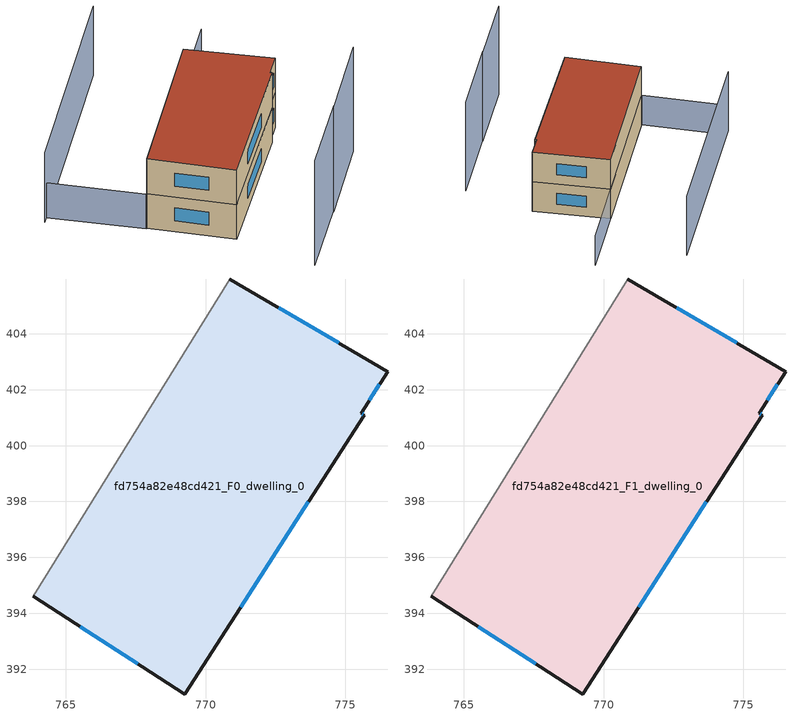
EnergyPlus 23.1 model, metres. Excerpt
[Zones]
fd754a82e48cd421_F0_dwelling_0
 floor ground (EU_floor_Construction): 776.52,402.65 775.56,401.17 775.68,401.09 769.26,391.11 763.83,394.61 770.86,405.96 z0
 wall outside (EU_wall_Construction): 763.83,394.61 769.26,391.11 775.68,401.09 775.56,401.17 776.52,402.65 770.86,405.96 z0:3
 wall adiabatic (EU_wall_Construction): 770.86,405.96 763.83,394.61 z0:3
 window (EU_Window_Construction): 774.76,403.68 772.63,404.93 / 775.86,401.63 776.22,402.19 / 775.65,401.12 775.6,401.14 / 771.26,394.22 773.68,397.98 / 765.52,393.52 767.56,392.2 z0.93:2.07
fd754a82e48cd421_F1_dwelling_0
 floor to fd754a82e48cd421_F0_dwelling_0 (EU_floor_Construction): 776.52,402.65 775.56,401.17 775.68,401.09 769.26,391.11 763.83,394.61 770.86,405.96 z3
 wall outside (EU_wall_Construction): 763.83,394.61 769.26,391.11 775.68,401.09 775.56,401.17 776.52,402.65 770.86,405.96 z3:6
 wall adiabatic (EU_wall_Construction): 770.86,405.96 763.83,394.61 z3:6
 window (EU_Window_Construction): 774.76,403.68 772.63,404.93 / 775.86,401.63 776.22,402.19 / 775.65,401.12 775.6,401.14 / 771.26,394.22 773.68,397.98 / 765.52,393.52 767.56,392.2 z3.93:5.07
 roof outside (EU_roof_Construction): 769.26,391.11 775.68,401.09 775.56,401.17 776.52,402.65 770.86,405.96 763.83,394.61 z6
shading: 773.28,386.32 776.85,391.99 / 776.77,391.82 780.62,398.04 z0:9; 774.35,411.59 763.78,394.53 / 763.78,394.53 757.69,398.3 z0:3; 766.8,413 757.4,397.83 z0:6
[Building]
EU S2 Campaign: North Axis=0; Terrain=City; Solar Distribution=FullExterior
[Site:Location]
Montreal-Trudeau.Intl.AP: Latitude=45.4667; Longitude=-73.75; Time Zone=-5; Elevation=36
[SizingPeriod:WeatherFileDays]
AnnualSizingPeriod: Begin Month=1; Begin Day of Month=1; End Month=12; End Day of Month=31; Day of Week for Start Day=Monday; Use Weather File Daylight Saving Period=No; Use Weather File Rain and Snow Indicators=No
[MATERIAL]
EU_InternalMass_Material: Roughness=MediumRough; Thickness=0.1; Conductivity=1; Density=1800; Specific Heat=900; Thermal Absorptance=0.9; Solar Absorptance=0.7; Visible Absorptance=0.7
[MATERIAL:NOMASS] Roughness=MediumRough; Thermal Absorptance=0.9; Solar Absorptance=0.7; Visible Absorptance=0.7
Name | Thermal Resistance
EU_wall_NoMass; EU_floor_NoMass | 1.36485
EU_roof_NoMass | 2.55992
[WINDOWMATERIAL:SIMPLEGLAZINGSYSTEM]
EU_Window_SimpleGlazing: UFactor=3.92339; Solar Heat Gain Coefficient=0.8; Visible Transmittance=0.8
[CONSTRUCTION]
EU_wall_Construction: EU_wall_NoMass
EU_roof_Construction: EU_roof_NoMass
EU_floor_Construction: EU_floor_NoMass
EU_Window_Construction: EU_Window_SimpleGlazing
EU_InternalMass_Construction: EU_InternalMass_Material
[ZONE] Type=1; Multiplier=1; Ceiling Height=autocalculate; Floor Area=autocalculate; Part of Total Floor Area=Yes
Name | Volume
fd754a82e48cd421_F0_dwelling_0 | 265.532
fd754a82e48cd421_F1_dwelling_0 | 265.533
[INTERNALMASS] Construction=EU_InternalMass_Construction; Surface Area=88.511
Name | Zone or ZoneList
fd754a82e48cd421_F0_dwelling_0_EU_InternalMass | fd754a82e48cd421_F0_dwelling_0
fd754a82e48cd421_F1_dwelling_0_EU_InternalMass | fd754a82e48cd421_F1_dwelling_0
[OTHEREQUIPMENT] Fuel Type=Electricity; Design Level Calculation Method=Watts/Area; Power per Zone Floor Area=1; Fraction Latent=0; Fraction Radiant=0; Fraction Lost=0; Carbon Dioxide Generation Rate=0; EndUse Subcategory=EU_Step8_InternalGains
Name | Zone or ZoneList or Space or SpaceList | Schedule
EU_Step8_InternalGain_fd754a82e48cd421_F0_dwelling_0_f000 | fd754a82e48cd421_F0_dwelling_0 | EU_Step8_GainSchedule_fd754a82e48cd421_F0_dwelling_0_f000
EU_Step8_InternalGain_fd754a82e48cd421_F1_dwelling_0_f000 | fd754a82e48cd421_F1_dwelling_0 | EU_Step8_GainSchedule_fd754a82e48cd421_F1_dwelling_0_f000
[ZONEVENTILATION:DESIGNFLOWRATE] Schedule=EU_AlwaysOn; Design Flow Rate Calculation Method=AirChanges/Hour; Air Changes per Hour=0.860309; Ventilation Type=Natural; Fan Pressure Rise=0; Fan Total Efficiency=1; Constant Term Coefficient=1; Temperature Term Coefficient=0; Velocity Term Coefficient=0; Velocity Squared Term Coefficient=0; Minimum Indoor Temperature=-100; Maximum Indoor Temperature=100; Delta Temperature=-100; Minimum Outdoor Temperature=-100; Maximum Outdoor Temperature=100; Maximum Wind Speed=40
Name | Zone or ZoneList or Space or SpaceList
EU_ConstantAir_fd754a82e48cd421_F0_dwelling_0 | fd754a82e48cd421_F0_dwelling_0
EU_ConstantAir_fd754a82e48cd421_F1_dwelling_0 | fd754a82e48cd421_F1_dwelling_0
[HVACTEMPLATE:THERMOSTAT] Constant Heating Setpoint=20; Constant Cooling Setpoint=50
EU_HeatOnly_fd754a82e48cd421_F0_dwelling_0; EU_HeatOnly_fd754a82e48cd421_F1_dwelling_0
[HVACTEMPLATE:ZONE:IDEALLOADSAIRSYSTEM] System Availability Schedule=EU_AlwaysOn; Maximum Heating Supply Air Temperature=50; Minimum Cooling Supply Air Temperature=13; Maximum Heating Supply Air Humidity Ratio=0.0156; Minimum Cooling Supply Air Humidity Ratio=0.0077; Heating Limit=NoLimit; Cooling Limit=NoLimit; Heating Availability Schedule=EU_AlwaysOn; Cooling Availability Schedule=EU_CoolingOff; Dehumidification Control Type=ConstantSensibleHeatRatio; Cooling Sensible Heat Ratio=0.7; Dehumidification Setpoint=60; Humidification Control Type=None; Humidification Setpoint=30; Outdoor Air Method=None; Outdoor Air Flow Rate per Person=0.00944; Outdoor Air Flow Rate per Zone Floor Area=0; Outdoor Air Flow Rate per Zone=0; Demand Controlled Ventilation Type=None; Outdoor Air Economizer Type=NoEconomizer; Heat Recovery Type=None; Sensible Heat Recovery Effectiveness=0.7; Latent Heat Recovery Effectiveness=0.65
Name | Template Thermostat
fd754a82e48cd421_F0_dwelling_0 | EU_HeatOnly_fd754a82e48cd421_F0_dwelling_0
fd754a82e48cd421_F1_dwelling_0 | EU_HeatOnly_fd754a82e48cd421_F1_dwelling_0
[SIZING:ZONE] Zone Cooling Design Supply Air Temperature Input Method=SupplyAirTemperature; Zone Cooling Design Supply Air Temperature=13; Zone Heating Design Supply Air Temperature Input Method=SupplyAirTemperature; Zone Heating Design Supply Air Temperature=50; Zone Cooling Design Supply Air Humidity Ratio=0.008; Zone Heating Design Supply Air Humidity Ratio=0.008; Cooling Design Air Flow Method=DesignDay; Cooling Design Air Flow Rate=0; Cooling Minimum Air Flow per Zone Floor Area=0.000762; Cooling Minimum Air Flow=0; Cooling Minimum Air Flow Fraction=0.2; Heating Design Air Flow Method=DesignDay; Heating Design Air Flow Rate=0; Heating Maximum Air Flow per Zone Floor Area=0.002032; Heating Maximum Air Flow=0.141576; Heating Maximum Air Flow Fraction=0.3; Account for Dedicated Outdoor Air System=No; Dedicated Outdoor Air System Control Strategy=NeutralSupplyAir; Dedicated Outdoor Air Low Setpoint Temperature for Design=autosize; Dedicated Outdoor Air High Setpoint Temperature for Design=autosize; Zone Load Sizing Method=Sensible Load Only No Latent Load; Zone Latent Cooling Design Supply Air Humidity Ratio Input Method=HumidityRatioDifference; Zone Cooling Design Supply Air Humidity Ratio Difference=0.005; Zone Latent Heating Design Supply Air Humidity Ratio Input Method=HumidityRatioDifference; Zone Humidification Design Supply Air Humidity Ratio Difference=0.005
fd754a82e48cd421_F0_dwelling_0; fd754a82e48cd421_F1_dwelling_0
[SCHEDULE:CONSTANT]
Name | Hourly Value
EU_AlwaysOn | 1
EU_CoolingOff | 0
[SCHEDULE:FILE] Column Number=1; Rows to Skip at Top=0; Number of Hours of Data=8760; Column Separator=Comma; Interpolate to Timestep=No; Minutes per Item=60; Adjust Schedule for Daylight Savings=Yes
Name | File
EU_Step8_GainSchedule_fd754a82e48cd421_F0_dwelling_0_f000 | ../../schedules/fd754a82e48cd421/fd754a82e48cd421_F0_dwelling_0_f000_gain.csv
EU_Step8_GainSchedule_fd754a82e48cd421_F1_dwelling_0_f000 | ../../schedules/fd754a82e48cd421/fd754a82e48cd421_F1_dwelling_0_f000_gain.csv
